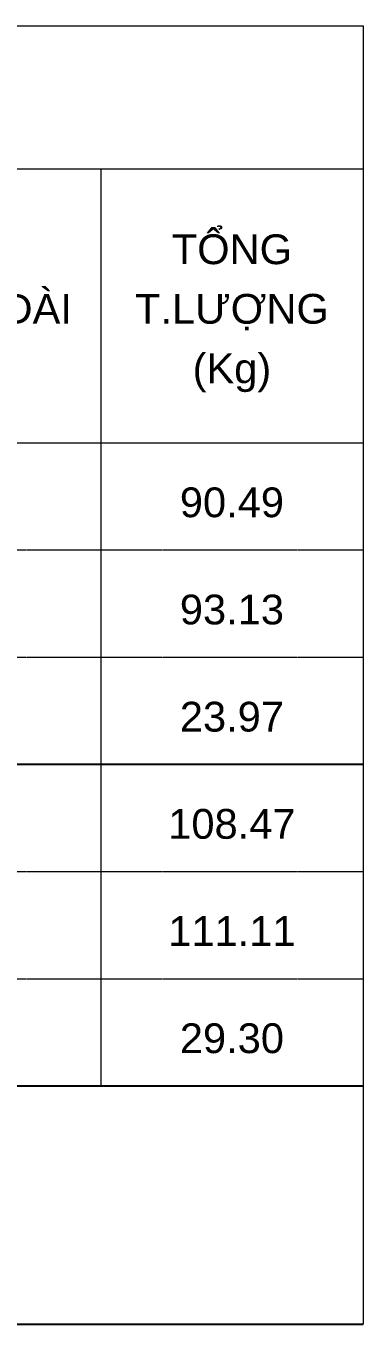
# Model space of a CAD drawing. Header units: inches. Extents: x -995865 to -814036, y 3430062 to 3602072.
# Drawn here: x -975123 to -972295, y 3465861 to 3476761 of the extents above; entities that cross this region are included whole.
import ezdxf
from ezdxf.enums import TextEntityAlignment as Align

# ---------------------------------------------------------------- set-up
doc = ezdxf.new("R2010")
doc.units = ezdxf.units.IN
doc.header["$LTSCALE"] = 2.8
doc.header["$MEASUREMENT"] = 0
doc.linetypes.add('HIDDENX2', pattern=[0.75, 0.5, -0.25])
for name, color, linetype, lineweight in [('Bao', 2, 'Continuous', 0), ('NetMo', 9, 'HIDDENX2', 0), ('TextThep', 7, 'Continuous', 0)]:
    doc.layers.add(name, color=color, linetype=linetype, lineweight=lineweight)
doc.layers.add('text', color=3, linetype='Continuous')
doc.styles.add('Hoa', font='microsslv.ttf')
doc.styles.add('Thuong', font='microsslv.ttf')

msp = doc.modelspace()

# ---------------------------------------------------------------- linework, layer by layer
at = {"layer": 'Bao'}
for p, q in [((-991444.9, 3476760.7), (-972294.9, 3476760.7)), ((-972294.9, 3476760.7), (-972294.9, 3465860.7)), ((-991444.9, 3475560.7), (-972294.9, 3475560.7)), ((-974494.9, 3475560.7), (-974494.9, 3467860.7)), ((-991444.9, 3473260.7), (-972294.9, 3473260.7))]:
    msp.add_line(p, q, dxfattribs=at)
at = {"layer": 'NetMo'}
for p, q in [((-989944.9, 3472360.7), (-972294.9, 3472360.7)), ((-989944.9, 3471460.7), (-972294.9, 3471460.7)), ((-989944.9, 3470560.7), (-972294.9, 3470560.7)), ((-989944.9, 3469660.7), (-972294.9, 3469660.7)), ((-989944.9, 3468760.7), (-972294.9, 3468760.7)), ((-989944.9, 3467860.7), (-972294.9, 3467860.7))]:
    msp.add_line(p, q, dxfattribs=at)
at = {"layer": 'text'}
for p, q in [((-991444.9, 3470560.7), (-972294.9, 3470560.7)), ((-991444.9, 3467860.7), (-972294.9, 3467860.7)), ((-991444.9, 3467860.7), (-972294.9, 3467860.7)), ((-991444.9, 3465860.7), (-972294.9, 3465860.7))]:
    msp.add_line(p, q, dxfattribs=at)

# ---------------------------------------------------------------- texts
for s, style, p in [('TỔNG', 'Hoa', (-973394.9, 3474760.7)), ('CHIỀU DÀI', 'Hoa', (-975619.9, 3474260.7)), ('T.LƯỢNG', 'Hoa', (-973394.9, 3474260.7)), ('(Kg)', 'Thuong', (-973394.9, 3473760.7))]:
    msp.add_text(s, height=250, dxfattribs=dict(at, style=style)).set_placement(p, align=Align.CENTER)
at = {"layer": 'TextThep', "color": 7, "style": 'Hoa'}
for s, p in [('90.49', (-973394.9, 3472560.7)), ('93.13', (-973394.9, 3471660.7)), ('23.97', (-973394.9, 3470760.7)), ('108.47', (-973394.9, 3469860.7)), ('111.11', (-973394.9, 3468960.7)), ('29.30', (-973394.9, 3468060.7))]:
    msp.add_text(s, height=250, dxfattribs=at).set_placement(p, align=Align.BOTTOM_CENTER)

doc.saveas('drawing.dxf')
